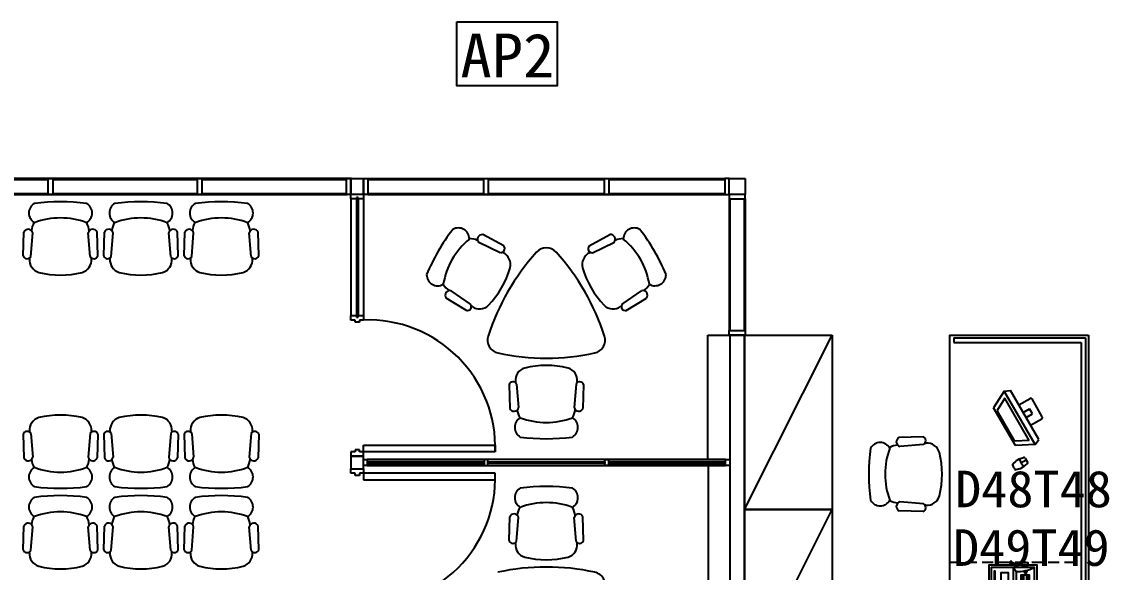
# Model space of a CAD drawing. Header units: millimetres. Extents: x 526420 to 928802, y 401925 to 509768.
# Drawn here: x 542266 to 549699, y 422351 to 426109 of the extents above; entities that cross this region are included whole.
import ezdxf

# ---------------------------------------------------------------- set-up
doc = ezdxf.new("R2010")
doc.units = ezdxf.units.MM
doc.header["$LTSCALE"] = 3000
doc.header["$MEASUREMENT"] = 0
doc.linetypes.add('HIDDEN', pattern=[0.375, 0.25, -0.125])
doc.layers.get('0').update_dxf_attribs({"linetype": 'CONTINUOUS'})
for name, color, linetype in [('P-DOOR', 7, 'CONTINUOUS'), ('P-FURNI-I', 7, 'CONTINUOUS'), ('P-WALL', 7, 'CONTINUOUS'), ('环控', 3, 'CONTINUOUS'), ('高间隔', 7, 'CONTINUOUS')]:
    doc.layers.add(name, color=color, linetype=linetype)
doc.styles.get("Standard").update_dxf_attribs({"font": 'romans.shx', "width": 0.65, "bigfont": 'hzfs1.shx'})

# ---------------------------------------------------------------- blocks, each defined once
blk = doc.blocks.new('A$C112525F2')
at = {"color": 8}
for p, q in [((238.6, 106.8), (383.6, 106.8)), ((238.6, 104.9), (383.6, 104.8)), ((238.6, 100.9), (383.6, 100.9)), ((238.6, 90.8), (383.6, 90.8)), ((238.5, 62.5), (383.6, 62.5)), ((238.5, 57.6), (383.6, 57.6)), ((238.5, 56.1), (383.6, 56.1)), ((238.6, 71.1), (383.6, 71.1))]:
    blk.add_line(p, q, dxfattribs=at)
at = {"color": 1}
for points in [[(19.8, 330.5), (19.7, 0.1), (447.3, 0), (447.3, 330.4)], [(36.2, 314), (36.2, 18.2), (432.5, 18.1), (432.5, 314)], [(0, 106.9), (0, 62.5), (16.4, 62.5), (16.5, 106.9)], [(449, 106.9), (448.9, 62.5), (465.4, 62.5), (465.4, 106.8)]]:
    blk.add_lwpolyline(points, close=True, dxfattribs=at)
at = {"color": 8}
for points in [[(69.1, 294.3), (69.1, 284.5), (77.3, 284.5), (77.3, 294.3)], [(69.1, 271.3), (69.1, 241.7), (79, 241.7), (79, 271.3)], [(88.8, 294.3), (88.8, 284.5), (97.1, 284.4), (97.1, 294.3)], [(88.8, 277.9), (88.8, 268), (97.1, 268), (97.1, 277.9)], [(88.8, 259.8), (88.8, 249.9), (97.1, 249.9), (97.1, 259.8)], [(88.8, 240.1), (88.8, 230.2), (97.1, 230.2), (97.1, 240.1)], [(116.8, 294.3), (116.8, 284.4), (125, 284.4), (125, 294.3)], [(116.8, 277.9), (116.8, 268), (125, 268), (125, 277.9)], [(116.8, 259.8), (116.8, 249.9), (125, 249.9), (125, 259.8)], [(116.8, 240.1), (116.8, 230.2), (125, 230.2), (125, 240.1)], [(148, 294.3), (148, 284.4), (156.3, 284.4), (156.3, 294.3)], [(148, 277.9), (148, 268), (156.3, 268), (156.3, 277.9)], [(148, 259.8), (148, 249.9), (156.3, 249.9), (156.3, 259.8)], [(148, 240.1), (148, 230.2), (156.3, 230.2), (156.3, 240.1)], [(172.7, 294.3), (172.7, 284.4), (180.9, 284.4), (180.9, 294.3)], [(172.7, 277.9), (172.7, 268), (180.9, 268), (180.9, 277.9)], [(172.7, 259.8), (172.7, 249.9), (180.9, 249.9), (180.9, 259.8)], [(172.7, 240.1), (172.7, 230.2), (180.9, 230.2), (180.9, 240)], [(213.8, 294.3), (213.8, 287.7), (407.9, 287.7), (407.9, 294.3)], [(231.9, 248.3), (231.9, 195.7), (396.3, 195.6), (396.4, 248.2)], [(36.2, 162.8), (432.5, 162.7), (406.2, 144.7), (65.8, 144.7)], [(88.8, 222), (88.8, 212.1), (97.1, 212.1), (97.1, 222)], [(88.8, 202.3), (88.8, 192.4), (97, 192.4), (97, 202.3)], [(88.8, 182.5), (88.8, 172.7), (97, 172.7), (97, 182.5)], [(116.8, 222), (116.8, 212.1), (125, 212.1), (125, 222)], [(116.8, 202.3), (116.8, 192.4), (125, 192.4), (125, 202.3)], [(116.8, 182.5), (116.8, 172.7), (125, 172.7), (125, 182.5)], [(148, 222), (148, 212.1), (156.3, 212.1), (156.3, 222)], [(148, 202.2), (148, 192.4), (156.2, 192.4), (156.3, 202.2)], [(148, 182.5), (148, 172.7), (156.2, 172.7), (156.2, 182.5)], [(172.7, 222), (172.7, 212.1), (180.9, 212.1), (180.9, 222)], [(172.7, 202.2), (172.7, 192.4), (180.9, 192.4), (180.9, 202.2)], [(172.7, 182.5), (172.7, 172.7), (180.9, 172.7), (180.9, 182.5)], [(69.1, 134.9), (69.1, 69.1), (213.8, 69.1), (213.8, 134.8)], [(75.7, 126.6), (75.6, 75.7), (205.6, 75.7), (205.6, 126.6)], [(238.5, 108.5), (383.5, 108.5), (383.5, 54.8), (238.5, 54.8)]]:
    blk.add_lwpolyline(points, close=True, dxfattribs=at)
for points in [[(220.4, 82.2), (220.4, 75.7), (238.5, 75.7)], [(238.5, 82.2), (220.4, 82.2)], [(383.5, 76.2), (401.6, 76.2), (401.6, 82.8), (383.5, 82.8)]]:
    blk.add_lwpolyline(points, dxfattribs=at)
for centre in [(222.8, 78.8), (401.1, 79.2)]:
    blk.add_circle(centre, 8.19, dxfattribs=at)
for centre, start, end in [((-238.3, 145.2), 335.9789, 359.9074), ((708.6, 145.1), 180.07289, 204.00139)]:
    blk.add_arc(centre, 304.1, start, end, dxfattribs=at)

msp = doc.modelspace()

# ---------------------------------------------------------------- linework, layer by layer
at = {"layer": 'P-DOOR', "color": 0}
for p, q in [((544602.1, 423217.9), (545502.1, 423217.9)), ((544602.1, 423172.9), (544602.1, 423217.9)), ((545502.1, 423217.9), (545502.1, 423172.9)), ((545502.1, 423172.9), (544602.1, 423172.9)), ((545502.1, 423027.4), (544602.1, 423027.4)), ((544602.1, 423027.4), (544602.1, 422982.4)), ((544602.1, 422982.4), (545502.1, 422982.4)), ((545502.1, 422982.4), (545502.1, 423027.4))]:
    msp.add_line(p, q, dxfattribs=at)
for centre, start, end in [((544633.7, 423204.5), 357.91733, 92.08267), ((544633.7, 422995.8), 267.91733, 2.08267)]:
    msp.add_arc(centre, 869, start, end, dxfattribs=at)
at = {"layer": 'P-FURNI-I', "color": 0}
for p, q in [((542276.7, 424510.6, 0), (542281.1, 424673.3, 0)), ((542328.1, 424507.3, 0), (542341.3, 424668.4, 0)), ((542734.2, 424507.3, 0), (542721, 424668.4, 0)), ((542785.6, 424510.6, 0), (542781.2, 424673.3, 0)), ((542826.7, 424510.6, 0), (542831.1, 424673.3, 0)), ((542878.1, 424507.3, 0), (542891.3, 424668.4, 0)), ((543284.2, 424507.3, 0), (543271, 424668.4, 0)), ((543335.6, 424510.6, 0), (543331.2, 424673.3, 0)), ((543376.7, 424510.6, 0), (543381.1, 424673.3, 0)), ((543428.1, 424507.3, 0), (543441.3, 424668.4, 0)), ((543834.2, 424507.3, 0), (543821, 424668.4, 0)), ((543885.6, 424510.6, 0), (543881.2, 424673.3, 0)), ((545560.1, 424578.5), (545417, 424656)), ((546143.2, 424578.5), (546286.3, 424656)), ((545537.2, 424532.3), (545391.2, 424601.4)), ((546166.1, 424532.3), (546312.2, 424601.4)), ((542319.4, 424491, 0), (542319.8, 424497.3, 0)), ((542319.4, 424491, 0), (542319.9, 424497.3, 0)), ((542742.9, 424491, 0), (542742.4, 424497.3, 0)), ((542869.4, 424491, 0), (542869.8, 424497.3, 0)), ((542869.4, 424491, 0), (542869.9, 424497.3, 0)), ((543292.9, 424491, 0), (543292.4, 424497.3, 0)), ((543419.4, 424491, 0), (543419.8, 424497.3, 0)), ((543419.4, 424491, 0), (543419.9, 424497.3, 0)), ((543842.9, 424491, 0), (543842.4, 424497.3, 0)), ((545555.7, 424531.6), (545550, 424534.4)), ((545555.7, 424531.6), (545550.1, 424534.5)), ((546147.6, 424531.7), (546153.3, 424534.5)), ((546147.6, 424531.7), (546153.4, 424534.4)), ((545334.2, 424180.6), (545201.3, 424272.5)), ((546369.1, 424180.6), (546502, 424272.6)), ((545305.6, 424137.7), (545166.9, 424222.9)), ((545344, 424164.9), (545338.7, 424168.5)), ((546359.3, 424164.9), (546364.6, 424168.5)), ((546397.7, 424137.7), (546536.4, 424222.9)), ((548606.1, 423970.6), (548606.1, 420698.6, 0)), ((548606.1, 423970.6), (548606.1, 423970.6)), ((548606.1, 423970.6), (549556.1, 423970.6)), ((548636.1, 423950.6, 0), (548636.1, 423920.6, 0)), ((548636.1, 423950.6), (549536.1, 423950.6)), ((549536.1, 423950.6), (549536.1, 421589.3)), ((549556.1, 423970.6), (549556.1, 420398.6)), ((548636.1, 423920.6), (549506.1, 423920.6)), ((549506.1, 423920.6), (549506.1, 421589.3)), ((545639.9, 423652.3), (545640.3, 423646)), ((545639.9, 423652.3), (545640.4, 423646)), ((546063.4, 423652.3), (546062.9, 423646)), ((545597.2, 423632.7), (545601.6, 423470)), ((545648.6, 423636), (545661.8, 423474.9)), ((546054.7, 423636), (546041.5, 423474.9)), ((546106.1, 423632.7), (546101.7, 423470)), ((548981.5, 423586.8), (548908.2, 423473.6)), ((548981.5, 423586.8), (548908.2, 423473.6)), ((549191.6, 423222.7), (548981.4, 423586.8)), ((549191.6, 423222.7), (548981.4, 423586.8)), ((548981.7, 423586.5), (549024.5, 423592.2)), ((548981.7, 423586.5), (549024.5, 423592.2)), ((549218, 423257), (549024.5, 423592.2)), ((549218, 423257), (549024.5, 423592.2)), ((548986.1, 423538.7), (548932.3, 423455.8)), ((548986.1, 423538.7), (548932.3, 423455.8)), ((549152.3, 423250.7), (548986.1, 423538.7)), ((549152.3, 423250.7), (548986.1, 423538.7)), ((549057, 423215.9), (548908.2, 423473.6)), ((549057, 423215.9), (548908.2, 423473.6)), ((549053.6, 423245.7), (548932.3, 423455.8)), ((549053.6, 423245.7), (548932.3, 423455.8)), ((542276.7, 423294), (542281.1, 423131.4)), ((542319.4, 423313.7), (542319.8, 423307.4)), ((542319.4, 423313.7), (542319.9, 423307.3)), ((542328.1, 423297.3), (542341.3, 423136.2)), ((542734.2, 423297.3), (542721, 423136.2)), ((542742.9, 423313.7), (542742.4, 423307.3)), ((542785.6, 423294), (542781.2, 423131.4)), ((542826.7, 423294), (542831.1, 423131.4)), ((542869.4, 423313.7), (542869.8, 423307.4)), ((542869.4, 423313.7), (542869.9, 423307.3)), ((542878.1, 423297.3), (542891.3, 423136.2)), ((543284.2, 423297.3), (543271, 423136.2)), ((543292.9, 423313.7), (543292.4, 423307.3)), ((543335.6, 423294), (543331.2, 423131.4)), ((543376.7, 423294), (543381.1, 423131.4)), ((543419.4, 423313.7), (543419.8, 423307.4)), ((543419.4, 423313.7), (543419.9, 423307.3)), ((543428.1, 423297.3), (543441.3, 423136.2)), ((543834.2, 423297.3), (543821, 423136.2)), ((543842.9, 423313.7), (543842.4, 423307.3)), ((543885.6, 423294), (543881.2, 423131.4)), ((548425.9, 423275.1, 0), (548263.2, 423270.7, 0)), ((548429.2, 423223.6, 0), (548268.1, 423210.5, 0)), ((548445.5, 423232.3, 0), (548439.1, 423231.8, 0)), ((548445.5, 423232.3, 0), (548439.2, 423231.9, 0)), ((549152.3, 423250.7), (549053.6, 423245.7)), ((549152.3, 423250.7), (549053.6, 423245.7)), ((549191.6, 423222.7), (549057, 423215.9)), ((549191.6, 423222.7), (549057, 423215.9)), ((549191.6, 423222.7), (549218, 423257)), ((549191.6, 423222.7), (549218, 423257)), ((548429.2, 422817.5, 0), (548268.1, 422830.7, 0)), ((548425.9, 422766.1, 0), (548263.2, 422770.5, 0)), ((548445.5, 422808.8, 0), (548439.1, 422809.3, 0)), ((545597.2, 422567.1), (545601.6, 422729.8)), ((545648.6, 422563.8), (545661.8, 422724.9)), ((546054.7, 422563.8), (546041.5, 422724.9)), ((546106.1, 422567.1), (546101.7, 422729.8)), ((542276.7, 422504), (542281.1, 422666.7)), ((542328.1, 422500.7), (542341.3, 422661.8)), ((542734.2, 422500.7), (542721, 422661.8)), ((542785.6, 422504), (542781.2, 422666.7)), ((542826.7, 422504), (542831.1, 422666.7)), ((542878.1, 422500.7), (542891.3, 422661.8)), ((543284.2, 422500.7), (543271, 422661.8)), ((543335.6, 422504), (543331.2, 422666.7)), ((543376.7, 422504), (543381.1, 422666.7)), ((543428.1, 422500.7), (543441.3, 422661.8)), ((543834.2, 422500.7), (543821, 422661.8)), ((543885.6, 422504), (543881.2, 422666.7)), ((545639.9, 422547.5), (545640.4, 422553.9)), ((545639.9, 422547.5), (545640.3, 422553.8)), ((546063.4, 422547.5), (546062.9, 422553.9)), ((542319.4, 422484.4), (542319.9, 422490.8)), ((542319.4, 422484.4), (542319.8, 422490.7)), ((542742.9, 422484.4), (542742.4, 422490.8)), ((542869.4, 422484.4), (542869.9, 422490.8)), ((542869.4, 422484.4), (542869.8, 422490.7)), ((543292.9, 422484.4), (543292.4, 422490.8)), ((543419.4, 422484.4), (543419.9, 422490.8)), ((543419.4, 422484.4), (543419.8, 422490.7)), ((543842.9, 422484.4), (543842.4, 422490.8))]:
    msp.add_line(p, q, dxfattribs=at)
at = {"layer": 'P-FURNI-I', "color": 0, "ltscale": 0.7}
for p, q in [((546956.1, 423119.9), (546956.1, 423970.6)), ((546956.1, 423970.6), (547106.1, 423970.6)), ((547106.1, 423970.6), (547106.1, 423119.9)), ((547206.1, 422779.9), (547206.1, 423970.6)), ((547206.1, 423970.6), (547806.1, 423970.6)), ((547206.1, 422779.9), (547806.1, 423970.6)), ((547806.1, 423970.6), (547806.1, 422779.9)), ((546960.1, 421289.3, 0), (546960.1, 423079.9, 0)), ((547106.1, 423079.9, 0), (547106.1, 421289.3, 0)), ((547206.1, 421589.3), (547206.1, 422779.9)), ((547206.1, 422779.9), (547806.1, 422779.9)), ((547206.1, 421589.3), (547806.1, 422779.9, 0)), ((547806.1, 422779.9), (547206.1, 422779.9)), ((547806.1, 422779.9), (547806.1, 421589.3))]:
    msp.add_line(p, q, dxfattribs=at)
at = {"layer": 'P-FURNI-I', "color": 0, "linetype": 'ByBlock'}
for p, q in [((549081.3, 423493.9), (549157.4, 423537.8)), ((549081.3, 423493.9), (549157.4, 423537.8)), ((549241, 423412.9), (549171, 423534.1)), ((549241, 423412.9), (549171, 423534.1)), ((549111.3, 423441.9), (549153.6, 423466.4)), ((549111.3, 423441.9), (549153.6, 423466.4)), ((549131.3, 423407.3), (549173.6, 423431.7)), ((549131.3, 423407.3), (549173.6, 423431.7)), ((549173.6, 423431.7), (549153.6, 423466.4)), ((549173.6, 423431.7), (549153.6, 423466.4)), ((549161.3, 423355.3), (549237.3, 423399.2)), ((549161.3, 423355.3), (549237.3, 423399.2)), ((549085.4, 423124.7), (549111.6, 423135.3)), ((549085.4, 423124.7), (549111.6, 423135.3)), ((549124, 423131), (549140.1, 423103.1)), ((549124, 423131), (549140.1, 423103.1)), ((549057.9, 423107), (549040.7, 423090.3)), ((549057.9, 423107), (549040.7, 423090.3)), ((549086.3, 423057.8), (549063.2, 423051.3)), ((549086.3, 423057.8), (549063.2, 423051.3)), ((549085.4, 423124.7), (549067.8, 423114.6)), ((549085.4, 423124.7), (549067.8, 423114.6)), ((549132.1, 423117), (549097.4, 423097)), ((549132.1, 423117), (549097.4, 423097)), ((549115.4, 423072.8), (549097.8, 423062.6)), ((549115.4, 423072.8), (549097.8, 423062.6)), ((549115.4, 423072.8), (549137.6, 423090.2)), ((549115.4, 423072.8), (549137.6, 423090.2))]:
    msp.add_line(p, q, dxfattribs=at)
at = {"layer": 'P-FURNI-I', "color": 0, "linetype": 'HIDDEN', "ltscale": 0.1}
msp.add_line((548606.1, 422420.6, 0), (549506.1, 422420.6, 0), dxfattribs=at)
at = {"layer": 'P-FURNI-I', "color": 0}
for centre, radius, start, end in [((542391.4, 424803.1, 0), 76.4, 120.39269, 239.60731), ((542531.1, 423497, 0), 1383.5, 82.59073, 97.40927), ((542670.9, 424803.1, 0), 76.4, 300.39269, 59.60731), ((542941.4, 424803.1, 0), 76.4, 120.39269, 239.60731), ((543081.1, 423497, 0), 1383.5, 82.59073, 97.40927), ((543220.9, 424803.1, 0), 76.4, 300.39269, 59.60731), ((543491.4, 424803.1, 0), 76.4, 120.39269, 239.60731), ((543631.1, 423497, 0), 1383.5, 82.59073, 97.40927), ((543770.9, 424803.1, 0), 76.4, 300.39269, 59.60731), ((542531.1, 424267.2, 0), 502.6, 69.20895, 110.79105), ((543081.1, 424267.2, 0), 502.6, 69.20895, 110.79105), ((543631.1, 424267.2, 0), 502.6, 69.20895, 110.79105), ((542310.4, 424661.3, 0), 31.7, 12.86629, 157.84358), ((542507.8, 424659.1, 0), 177.1, 153.61801, 171.90476), ((542552, 424659.1, 0), 177.1, 7.33471, 26.21221), ((542751.9, 424661.3, 0), 31.7, 22.15642, 167.13371), ((542860.4, 424661.3, 0), 31.7, 12.86629, 157.84358), ((543057.8, 424659.1, 0), 177.1, 153.61801, 171.90476), ((543102, 424659.1, 0), 177.1, 7.33471, 26.21221), ((543301.9, 424661.3, 0), 31.7, 22.15642, 167.13371), ((543410.4, 424661.3, 0), 31.7, 12.86629, 157.84358), ((543607.8, 424659.1, 0), 177.1, 153.61801, 171.90476), ((543652, 424659.1, 0), 177.1, 7.33471, 26.21221), ((543851.9, 424661.3, 0), 31.7, 22.15642, 167.13371), ((546310.6, 423851.3), 1383.5, 142.59073, 157.40927), ((545249.4, 424625.4), 76.4, 0.39269, 119.60731), ((546453.9, 424625.4), 76.4, 60.39269, 179.60731), ((545392.7, 423851.3), 1383.5, 22.59073, 37.40927), ((545643.6, 424236.4), 502.6, 129.20895, 170.79105), ((545315.9, 424452.6), 177.1, 68.09524, 86.38199), ((545412.7, 424624.6), 31.7, 82.15642, 227.13371), ((546290.6, 424624.7), 31.7, 312.86629, 97.84358), ((546387.4, 424452.7), 177.1, 93.61801, 111.90476), ((546059.7, 424236.4), 502.6, 9.20895, 50.79105), ((545539.2, 424560.1), 27.9, 266.04311, 41.28383), ((546164.2, 424560.1), 27.9, 138.71616, 273.95689), ((542303, 424519.5, 0), 27.9, 198.71616, 333.95689), ((542407.6, 424483.2, 0), 88.6, 175, 253.89134), ((542654.6, 424483.2, 0), 88.6, 286.10866, 5), ((542759.2, 424519.5, 0), 27.9, 206.04311, 341.28384), ((542853, 424519.5, 0), 27.9, 198.71616, 333.95689), ((542957.6, 424483.2, 0), 88.6, 175, 253.89134), ((543204.6, 424483.2, 0), 88.6, 286.10866, 5), ((543309.2, 424519.5, 0), 27.9, 206.04311, 341.28384), ((543403, 424519.5, 0), 27.9, 198.71616, 333.95689), ((543507.6, 424483.2, 0), 88.6, 175, 253.89134), ((543754.6, 424483.2, 0), 88.6, 286.10866, 5), ((543859.2, 424519.5, 0), 27.9, 206.04311, 341.28384), ((545518.3, 424451.4), 88.6, 346.10866, 65), ((546185, 424451.4), 88.6, 115, 193.89134), ((542531.1, 425004.5, 0), 624.1, 256.27501, 283.72499), ((543081.1, 425004.5, 0), 624.1, 256.27501, 283.72499), ((543631.1, 425004.5, 0), 624.1, 256.27501, 283.72499), ((545005.2, 424605), 624.1, 316.27501, 343.72499), ((546698.2, 424605.1), 624.1, 196.27501, 223.72499), ((545109.7, 424383.3), 76.4, 180.39269, 299.60731), ((545293.8, 424414.3), 177.1, 213.78779, 232.66529), ((546409.6, 424414.3), 177.1, 307.33471, 326.21221), ((546593.6, 424383.4), 76.4, 240.39269, 359.60731), ((545191.9, 424242.3), 31.7, 72.86629, 217.84358), ((546511.4, 424242.3), 31.7, 322.15642, 107.13371), ((545311.1, 424165), 27.9, 258.71616, 33.95689), ((545394.8, 424237.5), 88.6, 235, 313.89134), ((546308.5, 424237.5), 88.6, 226.10866, 305), ((546392.2, 424165.1), 27.9, 146.04311, 281.28383), ((545728.1, 423660), 88.6, 106.10866, 185), ((545851.6, 423138.8), 624.1, 76.27501, 103.72499), ((545975.1, 423660), 88.6, 355, 73.89134), ((545623.5, 423623.8), 27.9, 26.04311, 161.28384), ((546079.7, 423623.8), 27.9, 18.71617, 153.95689), ((542531.1, 422800.2), 624.1, 76.27501, 103.72499), ((543081.1, 422800.2), 624.1, 76.27501, 103.72499), ((543631.1, 422800.2), 624.1, 76.27501, 103.72499), ((545630.9, 423482), 31.7, 202.15642, 347.13371), ((545828.3, 423484.1), 177.1, 188.09524, 206.38199), ((545872.5, 423484.1), 177.1, 333.78779, 352.66529), ((546072.4, 423482), 31.7, 192.86629, 337.84358), ((542407.6, 423321.4), 88.6, 106.10866, 185), ((542654.6, 423321.4), 88.6, 355, 73.89134), ((542957.6, 423321.4), 88.6, 106.10866, 185), ((543204.6, 423321.4), 88.6, 355, 73.89134), ((543507.6, 423321.4), 88.6, 106.10866, 185), ((543754.6, 423321.4), 88.6, 355, 73.89134), ((545711.9, 423340.2), 76.4, 120.39269, 239.60731), ((545851.6, 423876), 502.6, 249.20895, 290.79105), ((545991.4, 423340.2), 76.4, 300.39269, 59.60731), ((542303, 423285.1), 27.9, 26.04311, 161.28384), ((542759.2, 423285.1), 27.9, 18.71616, 153.95689), ((542853, 423285.1), 27.9, 26.04311, 161.28384), ((543309.2, 423285.1), 27.9, 18.71616, 153.95689), ((543403, 423285.1), 27.9, 26.04311, 161.28384), ((543859.2, 423285.1), 27.9, 18.71616, 153.95689), ((545851.6, 424646.2), 1383.5, 262.59073, 277.40927), ((548416.9, 423248.7, 0), 27.9, 296.04311, 71.28384), ((548133.4, 423160.3, 0), 76.4, 30.39269, 149.60731), ((548277.3, 423044, 0), 177.1, 98.09524, 116.38199), ((548275.2, 423241.3, 0), 31.7, 112.15642, 257.13371), ((548453.2, 423144.1, 0), 88.6, 16.10866, 95), ((542310.4, 423143.3), 31.7, 202.15642, 347.13371), ((542751.9, 423143.3), 31.7, 192.86629, 337.84358), ((542860.4, 423143.3), 31.7, 202.15642, 347.13371), ((543301.9, 423143.3), 31.7, 192.86629, 337.84358), ((543410.4, 423143.3), 31.7, 202.15642, 347.13371), ((543851.9, 423143.3), 31.7, 192.86629, 337.84358), ((549439.4, 423020.6, 0), 1383.5, 172.59073, 187.40927), ((548669.2, 423020.6, 0), 502.6, 159.20895, 200.79105), ((547932, 423020.6, 0), 624.1, 346.27501, 13.72499), ((542391.4, 423001.5), 76.4, 120.39269, 239.60731), ((542507.8, 423145.5), 177.1, 188.09524, 206.38199), ((542531.1, 423537.4), 502.6, 249.20895, 290.79105), ((542670.9, 423001.5), 76.4, 300.39269, 59.60731), ((542552, 423145.5), 177.1, 333.78779, 352.66529), ((542941.4, 423001.5), 76.4, 120.39269, 239.60731), ((543057.8, 423145.5), 177.1, 188.09524, 206.38199), ((543081.1, 423537.4), 502.6, 249.20895, 290.79105), ((543220.9, 423001.5), 76.4, 300.39269, 59.60731), ((543102, 423145.5), 177.1, 333.78779, 352.66529), ((543491.4, 423001.5), 76.4, 120.39269, 239.60731), ((543607.8, 423145.5), 177.1, 188.09524, 206.38199), ((543631.1, 423537.4), 502.6, 249.20895, 290.79105), ((543770.9, 423001.5), 76.4, 300.39269, 59.60731), ((543652, 423145.5), 177.1, 333.78779, 352.66529), ((542531.1, 424307.6), 1383.5, 262.59073, 277.40927), ((543081.1, 424307.6), 1383.5, 262.59073, 277.40927), ((543631.1, 424307.6), 1383.5, 262.59073, 277.40927), ((545711.9, 422859.6), 76.4, 120.39269, 239.60731), ((545851.6, 421553.6), 1383.5, 82.59073, 97.40927), ((545991.4, 422859.6), 76.4, 300.39269, 59.60731), ((542391.4, 422796.5), 76.4, 120.39269, 239.60731), ((542531.1, 421490.5), 1383.5, 82.59073, 97.40927), ((542670.9, 422796.5), 76.4, 300.39269, 59.60731), ((542941.4, 422796.5), 76.4, 120.39269, 239.60731), ((543081.1, 421490.5), 1383.5, 82.59073, 97.40927), ((543220.9, 422796.5), 76.4, 300.39269, 59.60731), ((543491.4, 422796.5), 76.4, 120.39269, 239.60731), ((543631.1, 421490.5), 1383.5, 82.59073, 97.40927), ((543770.9, 422796.5), 76.4, 300.39269, 59.60731), ((548133.4, 422880.8, 0), 76.4, 210.39269, 329.60731), ((548277.3, 422999.7, 0), 177.1, 243.78779, 262.66529), ((548275.2, 422799.8, 0), 31.7, 102.86629, 247.84358), ((548453.2, 422897.1, 0), 88.6, 265, 343.89134), ((542531.1, 422260.7), 502.6, 69.20895, 110.79105), ((543081.1, 422260.7), 502.6, 69.20895, 110.79105), ((543631.1, 422260.7), 502.6, 69.20895, 110.79105), ((545828.3, 422715.7), 177.1, 153.61801, 171.90476), ((545851.6, 422323.8), 502.6, 69.20895, 110.79105), ((545872.5, 422715.7), 177.1, 7.33471, 26.21221), ((548416.9, 422792.5, 0), 27.9, 288.71616, 63.95689), ((542310.4, 422654.8), 31.7, 12.86629, 157.84358), ((542507.8, 422652.6), 177.1, 153.61801, 171.90476), ((542552, 422652.6), 177.1, 7.33471, 26.21221), ((542751.9, 422654.8), 31.7, 22.15642, 167.13371), ((542860.4, 422654.8), 31.7, 12.86629, 157.84358), ((543057.8, 422652.6), 177.1, 153.61801, 171.90476), ((543102, 422652.6), 177.1, 7.33471, 26.21221), ((543301.9, 422654.8), 31.7, 22.15642, 167.13371), ((543410.4, 422654.8), 31.7, 12.86629, 157.84358), ((543607.8, 422652.6), 177.1, 153.61801, 171.90476), ((543652, 422652.6), 177.1, 7.33471, 26.21221), ((543851.9, 422654.8), 31.7, 22.15642, 167.13371), ((545630.9, 422717.9), 31.7, 12.86629, 157.84358), ((546072.4, 422717.9), 31.7, 22.15642, 167.13371), ((545623.5, 422576.1), 27.9, 198.71616, 333.95689), ((545728.1, 422539.8), 88.6, 175, 253.89134), ((545975.1, 422539.8), 88.6, 286.10866, 5), ((546079.7, 422576.1), 27.9, 206.04311, 341.28383), ((542303, 422513), 27.9, 198.71616, 333.95689), ((542407.6, 422476.7), 88.6, 175, 253.89134), ((542654.6, 422476.7), 88.6, 286.10866, 5), ((542759.2, 422513), 27.9, 206.04311, 341.28384), ((542853, 422513), 27.9, 198.71616, 333.95689), ((542957.6, 422476.7), 88.6, 175, 253.89134), ((543204.6, 422476.7), 88.6, 286.10866, 5), ((543309.2, 422513), 27.9, 206.04311, 341.28384), ((543403, 422513), 27.9, 198.71616, 333.95689), ((543507.6, 422476.7), 88.6, 175, 253.89134), ((543754.6, 422476.7), 88.6, 286.10866, 5), ((543859.2, 422513), 27.9, 206.04311, 341.28384), ((542531.1, 422997.9), 624.1, 256.27501, 283.72499), ((543081.1, 422997.9), 624.1, 256.27501, 283.72499), ((543631.1, 422997.9), 624.1, 256.27501, 283.72499), ((545851.6, 423061), 624.1, 256.27501, 283.72499)]:
    msp.add_arc(centre, radius, start, end, dxfattribs=at)
at = {"layer": 'P-FURNI-I', "color": 0, "ltscale": 100}
for centre, radius, start, end in [((545851.6, 424476.6), 89.6, 42.30905, 137.69095), ((546934, 423491.4), 1553.1, 137.69095, 162.30905), ((544769.3, 423491.4), 1553.1, 17.69095, 42.30905), ((545539.6, 423936.2), 89.6, 162.30905, 257.69095), ((546163.7, 423936.2), 89.6, 282.30905, 17.69095), ((545851.6, 425366.1), 1553.1, 257.69095, 282.30905), ((545851.6, 420833.7), 1553.1, 77.69095, 102.30905), ((546163.7, 422263.7), 89.6, 342.30905, 77.69095)]:
    msp.add_arc(centre, radius, start, end, dxfattribs=at)
at = {"layer": 'P-FURNI-I', "color": 0, "linetype": 'ByBlock'}
for centre, radius, start, end in [((549162.4, 423529.1), 10, 29.99278, 119.99278), ((549162.4, 423529.1), 10, 29.99278, 119.99278), ((549232.3, 423407.9), 10, 299.99278, 29.99278), ((549232.3, 423407.9), 10, 299.99278, 29.99278), ((549115.4, 423126), 10, 29.99278, 111.88976), ((549115.4, 423126), 10, 29.99278, 111.88976), ((549047.7, 423083.1), 10, 134.33619, 209.99278), ((549047.7, 423083.1), 10, 134.33619, 209.99278), ((549120.9, 423110.6), 88, 201.62193, 218.36363), ((549120.9, 423110.6), 88, 201.62193, 218.36363), ((549060.5, 423060.9), 10, 209.99278, 285.64937), ((549060.5, 423060.9), 10, 209.99278, 285.64937), ((549092.8, 423071.3), 50, 119.99278, 134.33619), ((549092.8, 423071.3), 50, 119.99278, 134.33619), ((549212.7, 423163.6), 133.1, 196.9696, 223.01596), ((549212.7, 423163.6), 133.1, 196.9696, 223.01596), ((549072.8, 423105.9), 50, 285.64937, 299.99278), ((549072.8, 423105.9), 50, 285.64937, 299.99278), ((549131.5, 423098.1), 10, 308.0958, 29.99278), ((549131.5, 423098.1), 10, 308.0958, 29.99278)]:
    msp.add_arc(centre, radius, start, end, dxfattribs=at)
at = {"layer": 'P-WALL', "color": 0, "ltscale": 2}
for p, q in [((544520.1, 425038.6), (539420.1, 425038.6)), ((541458.5, 425032.6), (542447.7, 425032.6)), ((542447.7, 424930.6), (542447.7, 425038.6)), ((542447.7, 425038.6), (542477.7, 425038.6)), ((542477.7, 425038.6), (542477.7, 424930.6)), ((542477.7, 425032.6), (543466.9, 425032.6)), ((543466.9, 424930.6), (543466.9, 425038.6)), ((543466.9, 425038.6), (543496.9, 425038.6)), ((543496.9, 425038.6), (543496.9, 424930.6)), ((543496.9, 425032.6), (544486.1, 425032.6)), ((544486.1, 424930.6), (544486.1, 425038.6)), ((544486.1, 425038.6), (544516.1, 425038.6)), ((544516.1, 424930.6), (544516.1, 425038.6)), ((544516.1, 425038.6), (544602.1, 425038.6)), ((544516.1, 425038.6), (544516.1, 424930.6)), ((544602.1, 425038.6), (544602.1, 424930.6)), ((544602.1, 424930.6), (544602.1, 425038.6)), ((544602.1, 425038.6), (544632.1, 425038.6)), ((544632.1, 425038.6), (547072.1, 425038.6)), ((544632.1, 425038.6), (544632.1, 424930.6)), ((544632.1, 425032.6), (545425.1, 425032.6)), ((545425.1, 424930.6), (545425.1, 425038.6)), ((545425.1, 425038.6), (545455.1, 425038.6)), ((545455.1, 425038.6), (545455.1, 424930.6)), ((545455.1, 425032.6), (546249.1, 425032.6)), ((546249.1, 424930.6), (546249.1, 425038.6)), ((546249.1, 425038.6), (546279.1, 425038.6)), ((546279.1, 425038.6), (546279.1, 424930.6)), ((546279.1, 425032.6), (547072.1, 425032.6)), ((547102.1, 425038.6), (547072.1, 425038.6)), ((547072.1, 425038.6), (547072.1, 424990.6)), ((547072.1, 424990.6), (547072.1, 424990.6)), ((547072.1, 424990.6), (547072.1, 424978.6)), ((547102.1, 425038.6), (547102.1, 425038.6)), ((547102.1, 424930.6), (547102.1, 425038.6)), ((547102.1, 425038.6), (547210.1, 425038.6)), ((547102.1, 424930.6), (547102.1, 425038.6)), ((547210.1, 425038.6), (547210.1, 424930.6)), ((539420.1, 424930.6), (544490.1, 424930.6)), ((541458.5, 424936.6), (542447.7, 424936.6)), ((542477.7, 424930.6), (542447.7, 424930.6)), ((542477.7, 424936.6), (543466.9, 424936.6)), ((543496.9, 424930.6), (543466.9, 424930.6)), ((543496.9, 424936.6), (544486.1, 424936.6)), ((544516.1, 424930.6), (544486.1, 424930.6)), ((544516.1, 424900.6), (544516.1, 424930.6)), ((544602.1, 424930.6), (544516.1, 424930.6)), ((544565.1, 424910.6), (544553.1, 424910.6)), ((544553.1, 424910.6), (544553.1, 424900.6)), ((544565.1, 424900.6), (544565.1, 424910.6)), ((544602.1, 424930.6), (544602.1, 424900.6)), ((544632.1, 424930.6), (544602.1, 424930.6)), ((544632.1, 424936.6), (545425.1, 424936.6)), ((544632.1, 424930.6), (547072.1, 424930.6)), ((545455.1, 424930.6), (545425.1, 424930.6)), ((545455.1, 424936.6), (546249.1, 424936.6)), ((546279.1, 424930.6), (546249.1, 424930.6)), ((546279.1, 424936.6), (547072.1, 424936.6)), ((547072.1, 424978.6), (547072.1, 424978.6)), ((547072.1, 424978.6), (547072.1, 424930.6)), ((547072.1, 424930.6), (547102.1, 424930.6)), ((547210.1, 424930.6), (547102.1, 424930.6)), ((547210.1, 424930.6), (547102.1, 424930.6)), ((547102.1, 424930.6), (547102.1, 424900.6)), ((547210.1, 424900.6), (547210.1, 424930.6)), ((547210.1, 424930.6), (547210.1, 424930.6)), ((544553.1, 424900.6), (544516.1, 424900.6)), ((544553.1, 424900.6), (544553.1, 424102.9)), ((544565.1, 424900.6), (544565.1, 424102.9)), ((544602.1, 424900.6), (544565.1, 424900.6)), ((547102.1, 424900.6), (547102.1, 424000.6)), ((547102.1, 424900.6), (547102.1, 424900.6)), ((547102.1, 424900.6), (547102.1, 424900.6)), ((547102.1, 424900.6), (547102.1, 424900.6)), ((547102.1, 424900.6), (547102.1, 424900.6)), ((547102.1, 424900.6), (547210.1, 424900.6)), ((547108.1, 424000.6), (547108.1, 424900.6)), ((547204.1, 424900.6), (547204.1, 424000.6)), ((547210.1, 424900.6), (547210.1, 424000.6)), ((544516.1, 424072.9), (544516.1, 424102.9)), ((544516.1, 424102.9), (544553.1, 424102.9)), ((544553.1, 424102.9), (544553.1, 424092.9)), ((544553.1, 424092.9), (544565.1, 424092.9)), ((544565.1, 424092.9), (544565.1, 424102.9)), ((544565.1, 424102.9), (544602.1, 424102.9)), ((544602.1, 424102.9), (544602.1, 424072.9)), ((544544.1, 424072.9), (544516.1, 424072.9)), ((544544.1, 424057.9), (544544.1, 424072.9)), ((544574.1, 424057.9), (544544.1, 424057.9)), ((544602.1, 424072.9), (544574.1, 424072.9)), ((544574.1, 424072.9), (544574.1, 424057.9)), ((547102.1, 423970.6), (547102.1, 424000.6)), ((547102.1, 424000.6), (547210.1, 424000.6)), ((547210.1, 423970.6), (547102.1, 423970.6)), ((547210.1, 424000.6), (547210.1, 423970.6)), ((544602.1, 423079.9), (544602.1, 423119.9)), ((544602.1, 423119.9), (544627.1, 423119.9)), ((544627.1, 423079.9), (544602.1, 423079.9)), ((544627.1, 423119.9), (544627.1, 423079.9)), ((547076.1, 423119.9), (544627.1, 423119.9)), ((544627.1, 423119.9), (544627.1, 423079.9)), ((545426.6, 423105.9), (544627.1, 423105.9)), ((544627.1, 423105.9), (544627.1, 423093.9)), ((544627.1, 423093.9), (545426.6, 423093.9)), ((544627.1, 423079.9), (547076.1, 423079.9)), ((545451.6, 423119.9), (545426.6, 423119.9)), ((545426.6, 423119.9), (545426.6, 423079.9)), ((545426.6, 423093.9), (545426.6, 423105.9)), ((545426.6, 423079.9), (545451.6, 423079.9)), ((545451.6, 423079.9), (545451.6, 423119.9)), ((545451.6, 423105.9), (546251.6, 423105.9)), ((545451.6, 423093.9), (545451.6, 423105.9)), ((546251.6, 423093.9), (545451.6, 423093.9)), ((546251.6, 423105.9), (546251.6, 423093.9)), ((547076.1, 423079.9), (547076.1, 423119.9)), ((547076.1, 423119.9), (547106.1, 423119.9)), ((547076.1, 423079.9), (547076.1, 423119.9)), ((547106.1, 423079.9), (547076.1, 423079.9)), ((547106.1, 423119.9), (547106.1, 423079.9))]:
    msp.add_line(p, q, dxfattribs=at)
at = {"layer": 'P-WALL', "color": 0, "ltscale": 0.5}
for p, q in [((544516.1, 424900.6), (544516.1, 424102.9)), ((544602.1, 424900.6), (544602.1, 424102.9))]:
    msp.add_line(p, q, dxfattribs=at)
at = {"layer": 'P-WALL', "color": 0, "ltscale": 0.7}
for p, q in [((547106.1, 423970.6, 0), (547106.1, 420398.6)), ((547106.1, 423970.6), (547206.1, 423970.6)), ((547206.1, 423970.6), (547206.1, 420398.6))]:
    msp.add_line(p, q, dxfattribs=at)
at = {"layer": '环控', "color": 6, "ltscale": 0.7}
msp.add_lwpolyline([(545239, 426109.3), (545925.9, 426109.3), (545925.9, 425671.3), (545239, 425671.3)], close=True, dxfattribs=at)
at = {"layer": '高间隔', "color": 0, "ltscale": 2}
for p, q in [((544544.1, 423172.9), (544516.1, 423172.9)), ((544516.1, 423172.9), (544516.1, 423142.9)), ((544516.1, 423142.9), (544602.1, 423142.9)), ((544602.1, 423142.9), (544516.1, 423142.9)), ((544516.1, 423142.9), (544516.1, 423056.9)), ((544516.1, 423142.9), (544602.1, 423142.9)), ((544574.1, 423187.9), (544544.1, 423187.9)), ((544544.1, 423187.9), (544544.1, 423172.9)), ((544574.1, 423172.9), (544574.1, 423187.9)), ((544602.1, 423172.9), (544574.1, 423172.9)), ((544602.1, 423142.9), (544602.1, 423172.9)), ((544602.1, 423142.9), (544602.1, 423142.9)), ((544602.1, 423142.9), (544602.1, 423142.9)), ((544602.1, 423142.9), (544602.1, 423142.9)), ((544602.1, 423142.9), (544602.1, 423142.9)), ((544602.1, 423056.9), (544602.1, 423142.9)), ((544602.1, 423142.9), (544602.1, 423142.9)), ((544602.1, 423142.9), (544602.1, 423142.9)), ((544602.1, 423142.9), (544602.1, 423142.9)), ((544602.1, 423142.9), (544602.1, 423142.9)), ((544516.1, 423056.9), (544602.1, 423056.9)), ((544516.1, 423026.9), (544516.1, 423056.9)), ((544516.1, 423056.9), (544602.1, 423056.9)), ((544602.1, 423056.9), (544602.1, 423056.9)), ((544602.1, 423056.9), (544602.1, 423026.9)), ((544602.1, 423056.9), (544602.1, 423056.9)), ((544602.1, 423056.9), (544602.1, 423056.9)), ((544602.1, 423056.9), (544602.1, 423056.9)), ((546251.6, 423079.9), (546251.6, 423119.9)), ((546251.6, 423119.9), (546276.6, 423119.9)), ((546276.6, 423079.9), (546251.6, 423079.9)), ((546276.6, 423119.9), (546276.6, 423079.9)), ((547076.1, 423105.9), (546276.6, 423105.9)), ((546276.6, 423105.9), (546276.6, 423093.9)), ((546276.6, 423093.9), (547076.1, 423093.9)), ((547076.1, 423093.9), (547076.1, 423105.9)), ((544544.1, 423026.9), (544516.1, 423026.9)), ((544544.1, 423011.9), (544544.1, 423026.9)), ((544574.1, 423011.9), (544544.1, 423011.9)), ((544602.1, 423026.9), (544574.1, 423026.9)), ((544574.1, 423026.9), (544574.1, 423011.9))]:
    msp.add_line(p, q, dxfattribs=at)

# ---------------------------------------------------------------- block references
at = {"layer": 'P-FURNI-I', "color": 0, "ltscale": 0.7, "rotation": 90}
msp.add_blockref('A$C112525F2', (549206.2, 421951), dxfattribs=at)

# ---------------------------------------------------------------- texts
at = {"layer": 'P-FURNI-I', "color": 6, "ltscale": 0.7, "attachment_point": 1}
for s, insert, char_height, width in [('{\\fSimHei|b0|i0|c134|p2;\\W1.05;AP2}', (545264.2, 426029.1), 300, 643.121), ('{\\fKaiTi_GB2312|b0|i0|c134|p49;\\W1.05;\\C3;D48T48}', (548645.2, 423044.6), 250, 779.487), ('{\\fKaiTi_GB2312|b0|i0|c134|p49;\\W1.05;\\C3;D49T49}', (548630.5, 422644.5), 250, 779.487)]:
    msp.add_mtext(s, dxfattribs=dict(at, insert=insert, char_height=char_height, width=width))

doc.saveas('drawing.dxf')
